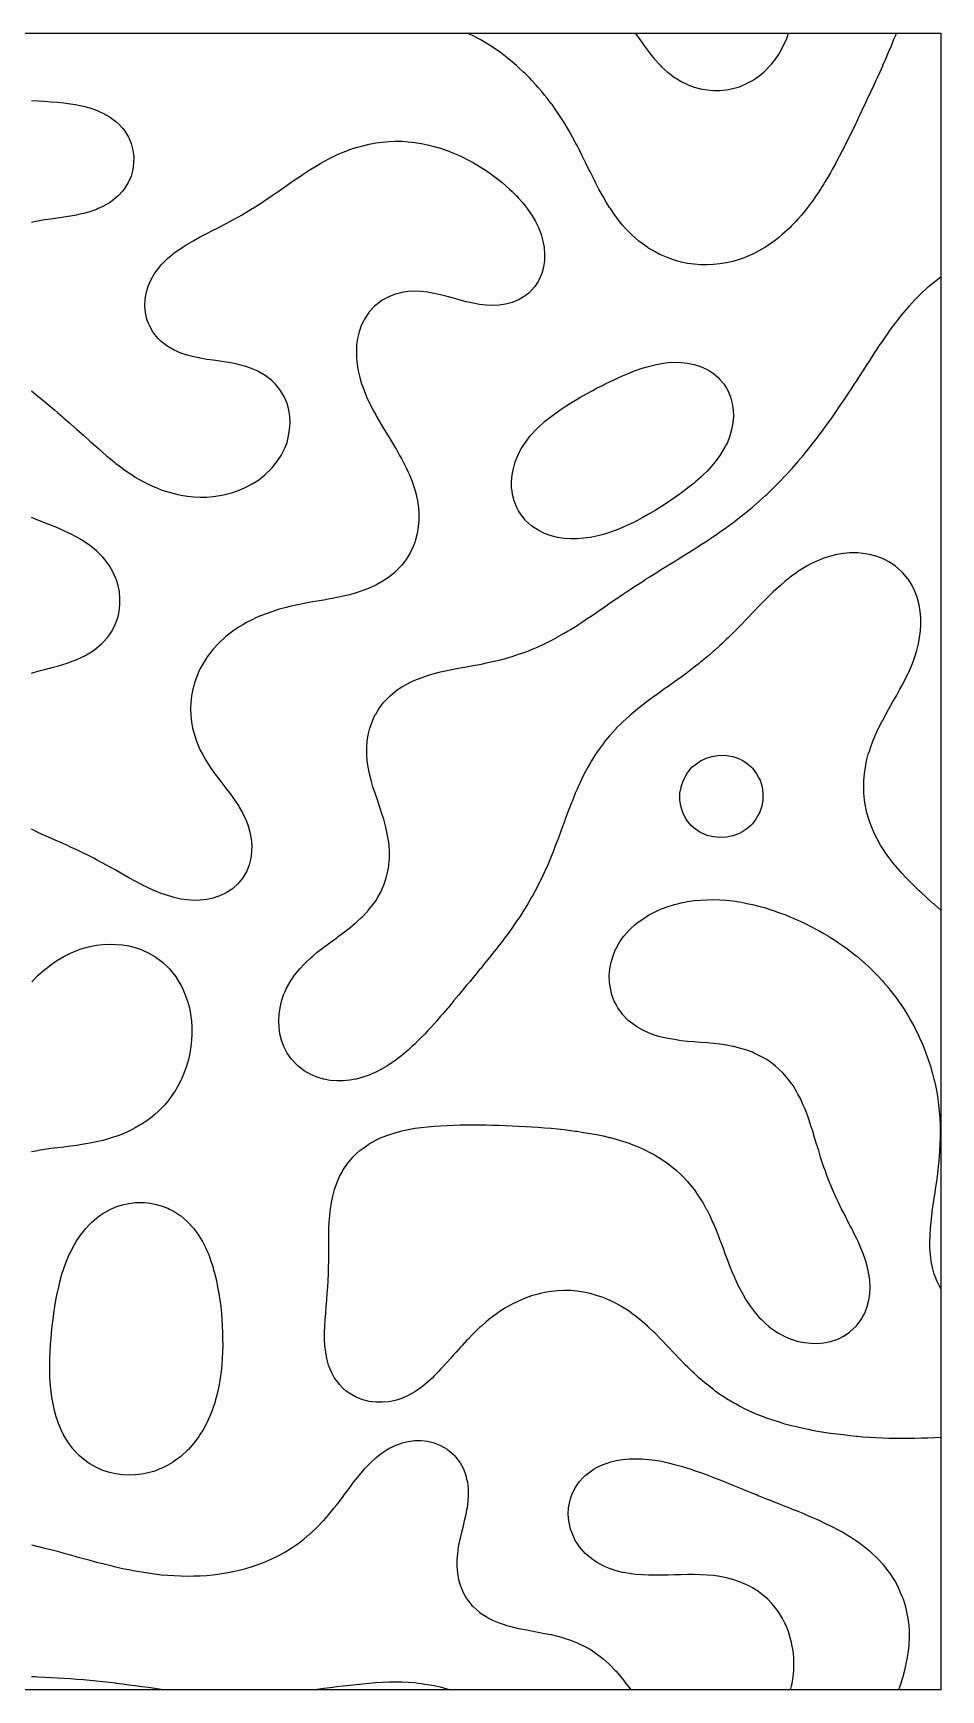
# Model space of a CAD drawing. Header units: metres. Extents: x 0 to 255, y 0 to 255.
# Drawn here: x 115.3 to 255, y 0 to 255 of the extents above; entities that cross this region are included whole.
import ezdxf

# ---------------------------------------------------------------- set-up
doc = ezdxf.new("R2010")
doc.units = ezdxf.units.M

msp = doc.modelspace()

# ---------------------------------------------------------------- linework, layer by layer
for points in [[(0, 0), (0, 255), (255, 255), (255, 0), (0, 0)], [(248.14, 255), (248, 254.65), (247.73, 254), (247.35, 253), (247, 252.2), (246.91, 252), (246.48, 251), (246.04, 250), (246, 249.91), (245.58, 249), (245.14, 248), (245, 247.72), (244.66, 247), (244.22, 246), (244, 245.56), (243.73, 245), (243.28, 244), (243, 243.43), (242.79, 243), (242.34, 242), (242, 241.32), (241.84, 241), (241.38, 240), (241, 239.25), (240.87, 239), (240.39, 238), (240, 237.24), (239.87, 237), (239.37, 236), (239, 235.32), (238.82, 235), (238.29, 234), (238, 233.52), (237.69, 233), (237.11, 232), (237, 231.83), (236.48, 231), (236, 230.28), (235.8, 230), (235.12, 229), (235, 228.85), (234.36, 228), (234, 227.55), (233.54, 227), (233, 226.38), (232.65, 226), (232, 225.32), (231.68, 225), (231, 224.36), (230.59, 224), (230, 223.5), (229.36, 223), (229, 222.73), (228, 222.07), (227.89, 222), (227, 221.48), (226.07, 221), (226, 220.96), (225, 220.53), (224, 220.18), (223.45, 220), (223, 219.85), (222, 219.62), (221, 219.47), (220, 219.37), (219, 219.33), (218, 219.35), (217, 219.42), (216, 219.56), (215, 219.75), (214.17, 220), (214, 220.05), (213, 220.4), (212, 220.81), (211.63, 221), (211, 221.33), (210, 221.92), (209.88, 222), (209, 222.62), (208.52, 223), (208, 223.44), (207.38, 224), (207, 224.38), (206.41, 225), (206, 225.46), (205.55, 226), (205, 226.72), (204.79, 227), (204.12, 228), (204, 228.18), (203.49, 229), (203, 229.83), (202.9, 230), (202.37, 231), (202, 231.69), (201.83, 232), (201.35, 233), (201, 233.68), (200.83, 234), (200.36, 235), (200, 235.71), (199.85, 236), (199.36, 237), (199, 237.68), (198.82, 238), (198.3, 239), (198, 239.53), (197.72, 240), (197.15, 241), (197, 241.22), (196.51, 242), (196, 242.76), (195.83, 243), (195.14, 244), (195, 244.18), (194.38, 245), (194, 245.47), (193.56, 246), (193, 246.65), (192.69, 247), (192, 247.75), (191.76, 248), (191, 248.77), (190.76, 249), (190, 249.71), (189.68, 250), (189, 250.59), (188.5, 251), (188, 251.4), (187.21, 252), (187, 252.16), (186, 252.83), (185.75, 253), (185, 253.47), (184.08, 254), (184, 254.05), (183, 254.56), (182.07, 255)], [(207.96, 255), (208, 254.94), (208.65, 254), (209, 253.51), (209.37, 253), (210, 252.15), (210.12, 252), (210.92, 251), (211, 250.91), (211.83, 250), (212, 249.83), (212.92, 249), (213, 248.93), (214, 248.19), (214.28, 248), (215, 247.56), (216, 247.08), (216.18, 247), (217, 246.68), (218, 246.43), (219, 246.26), (220, 246.18), (221, 246.19), (222, 246.29), (223, 246.48), (224, 246.76), (224.57, 247), (225, 247.19), (226, 247.7), (226.45, 248), (227, 248.39), (227.74, 249), (228, 249.24), (228.74, 250), (229, 250.3), (229.55, 251), (230, 251.67), (230.22, 252), (230.74, 253), (231, 253.54), (231.22, 254), (231.56, 255)], [(115, 244.64), (116, 244.58), (117, 244.51), (118, 244.45), (119, 244.37), (120, 244.28), (121, 244.14), (121.78, 244), (122, 243.96), (123, 243.74), (124, 243.48), (125, 243.15), (125.32, 243), (126, 242.69), (127, 242.14), (127.2, 242), (128, 241.4), (128.44, 241), (129, 240.39), (129.32, 240), (129.93, 239), (130, 238.86), (130.37, 238), (130.63, 237), (130.75, 236), (130.74, 235), (130.61, 234), (130.35, 233), (130, 232.22), (129.89, 232), (129.28, 231), (129, 230.66), (128.39, 230), (128, 229.64), (127.16, 229), (127, 228.89), (126, 228.33), (125.29, 228), (125, 227.87), (124, 227.52), (123, 227.25), (122, 227.01), (121.94, 227), (121, 226.81), (120, 226.65), (119, 226.52), (118, 226.39), (117, 226.25), (116, 226.07), (115.66, 226), (115, 225.86)], [(115, 199.93), (116, 199.13), (116.15, 199), (117, 198.3), (117.36, 198), (118, 197.47), (118.55, 197), (119, 196.62), (119.72, 196), (120, 195.76), (120.87, 195), (121, 194.88), (122, 194), (122, 194), (123, 193.11), (123.12, 193), (124, 192.21), (124.24, 192), (125, 191.32), (125.36, 191), (126, 190.44), (126.52, 190), (127, 189.59), (127.73, 189), (128, 188.78), (129, 188.03), (129.05, 188), (130, 187.34), (130.5, 187), (131, 186.67), (132, 186.11), (132.19, 186), (133, 185.57), (134, 185.13), (134.3, 185), (135, 184.71), (136, 184.39), (137, 184.12), (137.52, 184), (138, 183.88), (139, 183.72), (140, 183.62), (141, 183.59), (142, 183.6), (143, 183.68), (144, 183.82), (144.82, 184), (145, 184.04), (146, 184.32), (147, 184.65), (147.79, 185), (148, 185.1), (149, 185.61), (149.61, 186), (150, 186.27), (150.94, 187), (151, 187.05), (151.98, 188), (152, 188.02), (152.79, 189), (153, 189.3), (153.45, 190), (153.95, 191), (154, 191.12), (154.35, 192), (154.6, 193), (154.75, 194), (154.81, 195), (154.77, 196), (154.62, 197), (154.36, 198), (154, 198.85), (153.93, 199), (153.36, 200), (153, 200.47), (152.54, 201), (152, 201.53), (151.42, 202), (151, 202.31), (150, 202.88), (149.76, 203), (149, 203.35), (148, 203.68), (147, 203.96), (146.84, 204), (146, 204.2), (145, 204.37), (144, 204.51), (143, 204.64), (142, 204.78), (141, 204.96), (140.82, 205), (140, 205.18), (139, 205.43), (138, 205.74), (137.42, 206), (137, 206.2), (136, 206.75), (135.65, 207), (135, 207.52), (134.51, 208), (134, 208.6), (133.71, 209), (133.17, 210), (133, 210.42), (132.78, 211), (132.56, 212), (132.48, 213), (132.52, 214), (132.67, 215), (132.97, 216), (133, 216.06), (133.4, 217), (133.96, 218), (134, 218.05), (134.7, 219), (135, 219.34), (135.63, 220), (136, 220.35), (136.78, 221), (137, 221.17), (138, 221.87), (138.19, 222), (139, 222.51), (139.84, 223), (140, 223.1), (141, 223.63), (141.7, 224), (142, 224.17), (143, 224.66), (143.64, 225), (144, 225.2), (145, 225.7), (145.55, 226), (146, 226.26), (147, 226.79), (147.35, 227), (148, 227.39), (149, 227.99), (149.02, 228), (150, 228.61), (150.58, 229), (151, 229.28), (152, 229.94), (152.08, 230), (153, 230.63), (153.51, 231), (154, 231.35), (154.94, 232), (155, 232.04), (156, 232.72), (156.4, 233), (157, 233.41), (157.92, 234), (158, 234.05), (159, 234.65), (159.58, 235), (160, 235.25), (161, 235.75), (161.48, 236), (162, 236.26), (163, 236.67), (163.83, 237), (164, 237.07), (165, 237.4), (166, 237.66), (167, 237.9), (167.51, 238), (168, 238.1), (169, 238.24), (170, 238.32), (171, 238.36), (172, 238.35), (173, 238.29), (174, 238.18), (175, 238.02), (175.07, 238), (176, 237.8), (177, 237.56), (178, 237.29), (178.81, 237), (179, 236.93), (180, 236.54), (181, 236.12), (181.23, 236), (182, 235.61), (183, 235.09), (183.15, 235), (184, 234.49), (184.77, 234), (185, 233.84), (186, 233.16), (186.21, 233), (187, 232.39), (187.48, 232), (188, 231.55), (188.61, 231), (189, 230.63), (189.63, 230), (190, 229.6), (190.53, 229), (191, 228.43), (191.34, 228), (192, 227.03), (192.02, 227), (192.59, 226), (193, 225.17), (193.09, 225), (193.46, 224), (193.72, 223), (193.91, 222), (193.99, 221), (193.96, 220), (193.81, 219), (193.55, 218), (193.13, 217), (193, 216.78), (192.49, 216), (192, 215.43), (191.56, 215), (191, 214.55), (190.1, 214), (190, 213.94), (189, 213.53), (188, 213.28), (187, 213.13), (186, 213.08), (185, 213.13), (184, 213.25), (183, 213.42), (182, 213.63), (181, 213.9), (180.67, 214), (180, 214.2), (179, 214.47), (178, 214.71), (177, 214.94), (176.7, 215), (176, 215.14), (175, 215.25), (174, 215.28), (173, 215.23), (172, 215.08), (171.73, 215), (171, 214.8), (170, 214.43), (169.19, 214), (169, 213.88), (168, 213.15), (167.84, 213), (167, 212.09), (166.92, 212), (166.28, 211), (166, 210.46), (165.77, 210), (165.44, 209), (165.22, 208), (165.07, 207), (165.02, 206), (165.05, 205), (165.15, 204), (165.32, 203), (165.54, 202), (165.83, 201), (166, 200.55), (166.21, 200), (166.6, 199), (167, 198.16), (167.08, 198), (167.58, 197), (168, 196.24), (168.14, 196), (168.7, 195), (169, 194.51), (169.32, 194), (169.91, 193), (170, 192.86), (170.52, 192), (171, 191.21), (171.13, 191), (171.69, 190), (172, 189.45), (172.25, 189), (172.73, 188), (173, 187.44), (173.21, 187), (173.59, 186), (173.93, 185), (174, 184.78), (174.23, 184), (174.44, 183), (174.57, 182), (174.63, 181), (174.63, 180), (174.55, 179), (174.4, 178), (174.14, 177), (174, 176.62), (173.76, 176), (173.31, 175), (173, 174.49), (172.68, 174), (172, 173.1), (171.91, 173), (171, 172.07), (170.93, 172), (170, 171.26), (169.64, 171), (169, 170.58), (168, 170.03), (167.94, 170), (167, 169.57), (166, 169.2), (165.44, 169), (165, 168.85), (164, 168.57), (163, 168.35), (162, 168.14), (161.36, 168), (161, 167.92), (160, 167.73), (159, 167.57), (158, 167.41), (157, 167.23), (156, 167.01), (155.95, 167), (155, 166.78), (154, 166.54), (153, 166.28), (152.15, 166), (152, 165.95), (151, 165.59), (150, 165.2), (149.57, 165), (149, 164.72), (148, 164.22), (147.63, 164), (147, 163.61), (146.08, 163), (146, 162.94), (145, 162.17), (144.8, 162), (144, 161.27), (143.73, 161), (143, 160.2), (142.83, 160), (142.08, 159), (142, 158.88), (141.44, 158), (141, 157.19), (140.9, 157), (140.47, 156), (140.13, 155), (140, 154.56), (139.84, 154), (139.65, 153), (139.55, 152), (139.51, 151), (139.54, 150), (139.64, 149), (139.82, 148), (140, 147.35), (140.1, 147), (140.43, 146), (140.82, 145), (141, 144.66), (141.34, 144), (141.89, 143), (142, 142.84), (142.54, 142), (143, 141.35), (143.26, 141), (144, 140.01), (144.01, 140), (144.77, 139), (145, 138.71), (145.54, 138), (146, 137.37), (146.27, 137), (146.92, 136), (147, 135.87), (147.5, 135), (147.98, 134), (148, 133.96), (148.38, 133), (148.65, 132), (148.83, 131), (148.92, 130), (148.9, 129), (148.77, 128), (148.53, 127), (148.14, 126), (148, 125.76), (147.54, 125), (147, 124.31), (146.72, 124), (146, 123.36), (145.51, 123), (145, 122.67), (144, 122.21), (143.41, 122), (143, 121.85), (142, 121.64), (141, 121.54), (140, 121.52), (139, 121.58), (138, 121.72), (137, 121.94), (136.81, 122), (136, 122.25), (135, 122.57), (134, 122.98), (133.96, 123), (133, 123.44), (132, 123.93), (131.87, 124), (131, 124.46), (130.02, 125), (130, 125.01), (129, 125.57), (128.25, 126), (128, 126.15), (127, 126.69), (126.46, 127), (126, 127.26), (125, 127.78), (124.59, 128), (124, 128.31), (123, 128.79), (122.59, 129), (122, 129.29), (121, 129.73), (120.44, 130), (120, 130.21), (119, 130.63), (118.18, 131), (118, 131.09), (117, 131.52), (116, 131.97), (115.95, 132), (115, 132.46)], [(255, 120.02), (254, 120.88), (253.87, 121), (253, 121.77), (252.75, 122), (252, 122.69), (251.67, 123), (251, 123.64), (250.63, 124), (250, 124.63), (249.64, 125), (249, 125.69), (248.71, 126), (248, 126.83), (247.86, 127), (247.08, 128), (247, 128.11), (246.37, 129), (246, 129.57), (245.72, 130), (245.18, 131), (245, 131.33), (244.66, 132), (244.26, 133), (244, 133.71), (243.89, 134), (243.61, 135), (243.4, 136), (243.26, 137), (243.16, 138), (243.13, 139), (243.16, 140), (243.25, 141), (243.39, 142), (243.57, 143), (243.83, 144), (244, 144.5), (244.17, 145), (244.53, 146), (244.94, 147), (245, 147.11), (245.42, 148), (245.91, 149), (246, 149.16), (246.46, 150), (247, 150.98), (247.01, 151), (247.57, 152), (248, 152.74), (248.16, 153), (248.7, 154), (249, 154.55), (249.25, 155), (249.73, 156), (250, 156.54), (250.22, 157), (250.62, 158), (250.99, 159), (251, 159.02), (251.32, 160), (251.56, 161), (251.73, 162), (251.86, 163), (251.92, 164), (251.91, 165), (251.82, 166), (251.66, 167), (251.42, 168), (251.06, 169), (251, 169.11), (250.56, 170), (250, 170.9), (249.93, 171), (249.11, 172), (249, 172.11), (248, 172.98), (247.97, 173), (247, 173.64), (246.31, 174), (246, 174.16), (245, 174.52), (244, 174.76), (243, 174.93), (242.2, 175), (242, 175.02), (241, 175.01), (240.92, 175), (240, 174.91), (239, 174.74), (238, 174.51), (237, 174.21), (236.51, 174), (236, 173.78), (235, 173.33), (234.43, 173), (234, 172.75), (233, 172.13), (232.82, 172), (232, 171.4), (231.49, 171), (231, 170.6), (230.3, 170), (230, 169.73), (229.21, 169), (229, 168.8), (228.18, 168), (228, 167.82), (227.19, 167), (227, 166.8), (226.23, 166), (226, 165.76), (225.27, 165), (225, 164.72), (224.31, 164), (224, 163.68), (223.33, 163), (223, 162.67), (222.31, 162), (222, 161.7), (221.26, 161), (221, 160.75), (220.16, 160), (220, 159.85), (219, 159), (219, 159), (218, 158.18), (217.78, 158), (217, 157.39), (216.5, 157), (216, 156.61), (215.17, 156), (215, 155.87), (214, 155.16), (213.78, 155), (213, 154.44), (212.38, 154), (212, 153.72), (211, 153.01), (210.99, 153), (210, 152.28), (209.63, 152), (209, 151.51), (208.35, 151), (208, 150.71), (207.15, 150), (207, 149.86), (206.05, 149), (206, 148.96), (205.04, 148), (205, 147.96), (204.13, 147), (204, 146.86), (203.29, 146), (203, 145.63), (202.53, 145), (202, 144.24), (201.83, 144), (201.22, 143), (201, 142.64), (200.63, 142), (200.11, 141), (200, 140.78), (199.61, 140), (199.17, 139), (199, 138.64), (198.71, 138), (198.33, 137), (198, 136.19), (197.92, 136), (197.55, 135), (197.19, 134), (197, 133.51), (196.8, 133), (196.45, 132), (196.08, 131), (196, 130.8), (195.68, 130), (195.32, 129), (195, 128.25), (194.89, 128), (194.48, 127), (194.04, 126), (194, 125.92), (193.56, 125), (193.08, 124), (193, 123.85), (192.55, 123), (192.01, 122), (192, 121.99), (191.43, 121), (191, 120.31), (190.8, 120), (190.18, 119), (190, 118.74), (189.49, 118), (189, 117.3), (188.78, 117), (188.06, 116), (188, 115.92), (187.31, 115), (187, 114.61), (186.52, 114), (186, 113.34), (185.72, 113), (185, 112.1), (184.92, 112), (184.12, 111), (184, 110.86), (183.3, 110), (183, 109.64), (182.47, 109), (182, 108.44), (181.63, 108), (181, 107.23), (180.8, 107), (180, 106.03), (179.97, 106), (179.14, 105), (179, 104.83), (178.29, 104), (178, 103.67), (177.42, 103), (177, 102.53), (176.52, 102), (176, 101.44), (175.59, 101), (175, 100.39), (174.61, 100), (174, 99.4), (173.58, 99), (173, 98.48), (172.45, 98), (172, 97.62), (171.19, 97), (171, 96.85), (170, 96.19), (169.71, 96), (169, 95.58), (168, 95.07), (167.85, 95), (167, 94.62), (166, 94.3), (165, 94.02), (164.88, 94), (164, 93.82), (163, 93.73), (162, 93.72), (161, 93.8), (160, 94), (159.99, 94), (159, 94.3), (158, 94.69), (157.46, 95), (157, 95.28), (156.05, 96), (156, 96.05), (155.1, 97), (155, 97.12), (154.39, 98), (154, 98.73), (153.86, 99), (153.5, 100), (153.26, 101), (153.12, 102), (153.08, 103), (153.13, 104), (153.28, 105), (153.5, 106), (153.83, 107), (154, 107.38), (154.29, 108), (154.83, 109), (155, 109.26), (155.51, 110), (156, 110.62), (156.33, 111), (157, 111.72), (157.28, 112), (158, 112.67), (158.37, 113), (159, 113.52), (159.6, 114), (160, 114.31), (160.93, 115), (161, 115.05), (162, 115.77), (162.3, 116), (163, 116.52), (163.63, 117), (164, 117.3), (164.85, 118), (165, 118.13), (165.94, 119), (166, 119.05), (166.88, 120), (167, 120.14), (167.67, 121), (168, 121.47), (168.35, 122), (168.87, 123), (169, 123.27), (169.32, 124), (169.63, 125), (169.87, 126), (170, 126.76), (170.04, 127), (170.13, 128), (170.14, 129), (170.07, 130), (170, 130.48), (169.93, 131), (169.74, 132), (169.51, 133), (169.25, 134), (169, 134.75), (168.91, 135), (168.58, 136), (168.26, 137), (168, 137.72), (167.9, 138), (167.58, 139), (167.31, 140), (167.06, 141), (167, 141.25), (166.84, 142), (166.7, 143), (166.62, 144), (166.62, 145), (166.68, 146), (166.84, 147), (167, 147.62), (167.1, 148), (167.44, 149), (167.88, 150), (168, 150.2), (168.48, 151), (169, 151.7), (169.25, 152), (170, 152.8), (170.21, 153), (171, 153.66), (171.46, 154), (172, 154.36), (173, 154.92), (173.15, 155), (174, 155.41), (175, 155.79), (175.58, 156), (176, 156.15), (177, 156.44), (178, 156.67), (179, 156.9), (179.46, 157), (180, 157.12), (181, 157.31), (182, 157.48), (183, 157.65), (184, 157.84), (184.72, 158), (185, 158.06), (186, 158.29), (187, 158.51), (188, 158.76), (188.79, 159), (189, 159.07), (190, 159.39), (191, 159.72), (191.68, 160), (192, 160.14), (193, 160.55), (193.97, 161), (194, 161.02), (195, 161.51), (195.9, 162), (196, 162.06), (197, 162.62), (197.63, 163), (198, 163.23), (199, 163.84), (199.23, 164), (200, 164.51), (200.73, 165), (201, 165.18), (202, 165.85), (202.21, 166), (203, 166.54), (203.66, 167), (204, 167.24), (205, 167.91), (205.13, 168), (206, 168.59), (206.6, 169), (207, 169.27), (208, 169.92), (208.12, 170), (209, 170.57), (209.66, 171), (210, 171.22), (211, 171.83), (211.26, 172), (212, 172.47), (212.86, 173), (213, 173.09), (214, 173.7), (214.48, 174), (215, 174.33), (216, 174.94), (216.09, 175), (217, 175.57), (217.66, 176), (218, 176.22), (219, 176.86), (219.21, 177), (220, 177.53), (220.68, 178), (221, 178.23), (222, 178.92), (222.1, 179), (223, 179.65), (223.45, 180), (224, 180.43), (224.72, 181), (225, 181.23), (225.94, 182), (226, 182.05), (227, 182.91), (227.1, 183), (228, 183.82), (228.2, 184), (229, 184.77), (229.24, 185), (230, 185.76), (230.23, 186), (231, 186.81), (231.18, 187), (232, 187.9), (232.09, 188), (232.96, 189), (233, 189.05), (233.8, 190), (234, 190.24), (234.61, 191), (235, 191.48), (235.41, 192), (236, 192.77), (236.18, 193), (236.91, 194), (237, 194.11), (237.64, 195), (238, 195.5), (238.36, 196), (239, 196.92), (239.06, 197), (239.72, 198), (240, 198.4), (240.41, 199), (241, 199.9), (241.07, 200), (241.71, 201), (242, 201.43), (242.37, 202), (243, 202.98), (243.02, 203), (243.65, 204), (244, 204.52), (244.32, 205), (244.96, 206), (245, 206.05), (245.63, 207), (246, 207.54), (246.32, 208), (247, 208.98), (247.01, 209), (247.73, 210), (248, 210.35), (248.49, 211), (249, 211.64), (249.3, 212), (250, 212.84), (250.14, 213), (251, 213.96), (251.04, 214), (252, 214.98), (252.02, 215), (253, 215.91), (253.11, 216), (254, 216.74), (254.33, 217), (255, 217.5)], [(194, 177.98), (193.96, 178), (193, 178.48), (192.21, 179), (192, 179.16), (191.08, 180), (191, 180.09), (190.3, 181), (190, 181.48), (189.71, 182), (189.34, 183), (189.08, 184), (189, 184.54), (188.93, 185), (188.91, 186), (189, 186.97), (189, 187), (189.2, 188), (189.48, 189), (189.87, 190), (190, 190.24), (190.4, 191), (191, 191.95), (191.04, 192), (191.8, 193), (192, 193.23), (192.71, 194), (193, 194.29), (193.77, 195), (194, 195.2), (195, 196), (195, 196), (196, 196.73), (196.38, 197), (197, 197.42), (197.91, 198), (198, 198.06), (199, 198.65), (199.59, 199), (200, 199.24), (201, 199.78), (201.4, 200), (202, 200.33), (203, 200.83), (203.33, 201), (204, 201.34), (205, 201.8), (205.43, 202), (206, 202.27), (207, 202.67), (207.83, 203), (208, 203.07), (209, 203.41), (210, 203.69), (211, 203.95), (211.24, 204), (212, 204.16), (213, 204.29), (214, 204.35), (215, 204.33), (216, 204.22), (217, 204), (217.01, 204), (218, 203.68), (219, 203.25), (219.4, 203), (220, 202.6), (220.7, 202), (221, 201.7), (221.58, 201), (222, 200.36), (222.21, 200), (222.62, 199), (222.89, 198), (223, 197.29), (223.05, 197), (223.08, 196), (223, 195.13), (222.99, 195), (222.79, 194), (222.52, 193), (222.13, 192), (222, 191.75), (221.61, 191), (221, 190.01), (220.99, 190), (220.26, 189), (220, 188.69), (219.39, 188), (219, 187.59), (218.4, 187), (218, 186.62), (217.3, 186), (217, 185.75), (216.07, 185), (216, 184.94), (215, 184.2), (214.73, 184), (214, 183.48), (213.3, 183), (213, 182.79), (212, 182.16), (211.75, 182), (211, 181.53), (210.1, 181), (210, 180.94), (209, 180.39), (208.28, 180), (208, 179.84), (207, 179.37), (206.2, 179), (206, 178.9), (205, 178.5), (204, 178.15), (203.55, 178), (203, 177.82), (202, 177.57), (201, 177.38), (200, 177.25), (199, 177.17), (198, 177.17), (197, 177.24), (196, 177.38), (195, 177.61), (194, 177.98)], [(115, 156.51), (116, 156.78), (116.79, 157), (117, 157.06), (118, 157.33), (119, 157.58), (120, 157.87), (120.36, 158), (121, 158.23), (122, 158.59), (122.88, 159), (123, 159.06), (124, 159.61), (124.57, 160), (125, 160.32), (125.8, 161), (126, 161.2), (126.71, 162), (127, 162.39), (127.41, 163), (127.9, 164), (128, 164.23), (128.29, 165), (128.51, 166), (128.62, 167), (128.63, 168), (128.55, 169), (128.36, 170), (128.03, 171), (128, 171.07), (127.59, 172), (127.01, 173), (127, 173.02), (126.28, 174), (126, 174.32), (125.35, 175), (125, 175.32), (124.18, 176), (124, 176.14), (123, 176.82), (122.71, 177), (122, 177.42), (121, 177.94), (120.88, 178), (120, 178.42), (119, 178.84), (118.64, 179), (118, 179.27), (117, 179.65), (116.12, 180), (116, 180.05), (115, 180.45)], [(218, 131.94), (217.9, 132), (217, 132.62), (216.59, 133), (216, 133.7), (215.78, 134), (215.29, 135), (215, 135.91), (214.97, 136), (214.82, 137), (214.83, 138), (215, 138.91), (215.02, 139), (215.36, 140), (215.87, 141), (216, 141.17), (216.69, 142), (217, 142.29), (218, 143), (218, 143), (219, 143.47), (220, 143.73), (221, 143.85), (222, 143.83), (223, 143.65), (224, 143.32), (224.57, 143), (225, 142.73), (225.86, 142), (226, 141.85), (226.64, 141), (227, 140.34), (227.17, 140), (227.47, 139), (227.6, 138), (227.58, 137), (227.43, 136), (227.09, 135), (227, 134.83), (226.54, 134), (226, 133.31), (225.7, 133), (225, 132.41), (224.35, 132), (224, 131.8), (223, 131.44), (222, 131.24), (221, 131.19), (220, 131.28), (219, 131.51), (218, 131.94)], [(255, 38.82), (254, 38.78), (253, 38.74), (252, 38.72), (251, 38.7), (250, 38.69), (249, 38.69), (248, 38.69), (247, 38.71), (246, 38.75), (245, 38.79), (244, 38.85), (243, 38.92), (242.19, 39), (242, 39.02), (241, 39.12), (240, 39.24), (239, 39.35), (238, 39.48), (237, 39.62), (236, 39.78), (235, 39.98), (234.91, 40), (234, 40.2), (233, 40.42), (232, 40.65), (231, 40.92), (230.74, 41), (230, 41.23), (229, 41.54), (228, 41.88), (227.72, 42), (227, 42.29), (226, 42.69), (225.35, 43), (225, 43.17), (224, 43.66), (223.39, 44), (223, 44.23), (222, 44.81), (221.72, 45), (221, 45.48), (220.28, 46), (220, 46.21), (219, 46.98), (218.98, 47), (218, 47.82), (217.8, 48), (217, 48.73), (216.72, 49), (216, 49.7), (215.7, 50), (215, 50.72), (214.72, 51), (214, 51.76), (213.77, 52), (213, 52.82), (212.83, 53), (212, 53.87), (211.87, 54), (211, 54.88), (210.88, 55), (210, 55.83), (209.82, 56), (209, 56.72), (208.67, 57), (208, 57.54), (207.38, 58), (207, 58.28), (206, 58.91), (205.86, 59), (205, 59.49), (204, 59.97), (203.94, 60), (203, 60.4), (202, 60.72), (201.03, 61), (201, 61.01), (200, 61.23), (199, 61.37), (198, 61.45), (197, 61.47), (196, 61.43), (195, 61.33), (194, 61.17), (193.33, 61), (193, 60.91), (192, 60.63), (191, 60.29), (190.34, 60), (190, 59.84), (189, 59.37), (188.35, 59), (188, 58.79), (187, 58.17), (186.77, 58), (186, 57.44), (185.44, 57), (185, 56.63), (184.27, 56), (184, 55.75), (183.21, 55), (183, 54.8), (182.22, 54), (182, 53.77), (181.29, 53), (181, 52.68), (180.39, 52), (180, 51.56), (179.5, 51), (179, 50.44), (178.61, 50), (178, 49.34), (177.68, 49), (177, 48.31), (176.68, 48), (176, 47.38), (175.55, 47), (175, 46.56), (174.2, 46), (174, 45.86), (173, 45.32), (172.31, 45), (172, 44.86), (171, 44.54), (170, 44.35), (169, 44.27), (168, 44.28), (167, 44.4), (166, 44.64), (165.1, 45), (165, 45.04), (164, 45.6), (163.47, 46), (163, 46.41), (162.43, 47), (162, 47.55), (161.68, 48), (161.16, 49), (161, 49.37), (160.75, 50), (160.48, 51), (160.3, 52), (160.19, 53), (160.14, 54), (160.13, 55), (160.17, 56), (160.23, 57), (160.31, 58), (160.39, 59), (160.47, 60), (160.55, 61), (160.62, 62), (160.67, 63), (160.72, 64), (160.75, 65), (160.77, 66), (160.77, 67), (160.77, 68), (160.77, 69), (160.78, 70), (160.8, 71), (160.84, 72), (160.92, 73), (161, 73.7), (161.04, 74), (161.2, 75), (161.39, 76), (161.64, 77), (162, 78), (162, 78.01), (162.44, 79), (162.97, 80), (163, 80.04), (163.64, 81), (164, 81.44), (164.5, 82), (165, 82.5), (165.56, 83), (166, 83.35), (166.95, 84), (167, 84.04), (168, 84.59), (168.86, 85), (169, 85.07), (170, 85.45), (171, 85.75), (171.88, 86), (172, 86.04), (173, 86.27), (174, 86.43), (175, 86.57), (176, 86.68), (177, 86.76), (178, 86.84), (179, 86.89), (180, 86.94), (181, 86.97), (182, 86.98), (183, 86.98), (184, 86.98), (185, 86.96), (186, 86.93), (187, 86.9), (188, 86.86), (189, 86.82), (190, 86.76), (191, 86.71), (192, 86.65), (193, 86.59), (194, 86.52), (195, 86.44), (196, 86.35), (197, 86.24), (198, 86.12), (198.78, 86), (199, 85.97), (200, 85.81), (201, 85.64), (202, 85.47), (203, 85.27), (204, 85.02), (204.07, 85), (205, 84.74), (206, 84.46), (207, 84.13), (207.32, 84), (208, 83.73), (209, 83.33), (209.66, 83), (210, 82.83), (211, 82.3), (211.49, 82), (212, 81.67), (212.98, 81), (213, 80.98), (214, 80.2), (214.23, 80), (215, 79.29), (215.29, 79), (216, 78.23), (216.21, 78), (217, 77), (217, 77), (217.7, 76), (218, 75.54), (218.34, 75), (218.89, 74), (219, 73.81), (219.41, 73), (219.86, 72), (220, 71.71), (220.32, 71), (220.7, 70), (221, 69.24), (221.1, 69), (221.47, 68), (221.82, 67), (222, 66.56), (222.22, 66), (222.59, 65), (223, 64.01), (223.01, 64), (223.45, 63), (223.91, 62), (224, 61.84), (224.45, 61), (225, 60.05), (225.03, 60), (225.69, 59), (226, 58.59), (226.47, 58), (227, 57.39), (227.37, 57), (228, 56.4), (228.47, 56), (229, 55.58), (229.86, 55), (230, 54.91), (231, 54.39), (231.9, 54), (232, 53.96), (233, 53.64), (234, 53.44), (235, 53.34), (236, 53.33), (237, 53.42), (238, 53.61), (239, 53.94), (239.13, 54), (240, 54.43), (240.87, 55), (241, 55.1), (241.97, 56), (242, 56.03), (242.72, 57), (243, 57.47), (243.29, 58), (243.66, 59), (243.91, 60), (244, 60.57), (244.07, 61), (244.12, 62), (244.07, 63), (244, 63.44), (243.92, 64), (243.71, 65), (243.45, 66), (243.11, 67), (243, 67.26), (242.69, 68), (242.27, 69), (242, 69.54), (241.77, 70), (241.28, 71), (241, 71.53), (240.75, 72), (240.25, 73), (240, 73.47), (239.72, 74), (239.25, 75), (239, 75.51), (238.76, 76), (238.34, 77), (238, 77.78), (237.9, 78), (237.52, 79), (237.17, 80), (237, 80.45), (236.8, 81), (236.49, 82), (236.19, 83), (236, 83.58), (235.86, 84), (235.57, 85), (235.28, 86), (235, 86.84), (234.94, 87), (234.61, 88), (234.26, 89), (234, 89.6), (233.82, 90), (233.38, 91), (233, 91.71), (232.83, 92), (232.24, 93), (232, 93.33), (231.5, 94), (231, 94.59), (230.63, 95), (230, 95.61), (229.55, 96), (229, 96.44), (228.19, 97), (228, 97.13), (227, 97.66), (226.28, 98), (226, 98.13), (225, 98.49), (224, 98.78), (223.11, 99), (223, 99.03), (222, 99.23), (221, 99.37), (220, 99.48), (219, 99.57), (218, 99.64), (217, 99.72), (216, 99.81), (215, 99.92), (214.5, 100), (214, 100.08), (213, 100.26), (212, 100.47), (211, 100.74), (210.33, 101), (210, 101.13), (209, 101.59), (208.3, 102), (208, 102.19), (207, 102.95), (206.94, 103), (206, 103.97), (205.98, 104), (205.28, 105), (205, 105.48), (204.73, 106), (204.37, 107), (204.13, 108), (204, 108.9), (203.99, 109), (203.96, 110), (204, 110.43), (204.05, 111), (204.25, 112), (204.53, 113), (204.94, 114), (205, 114.1), (205.5, 115), (206, 115.73), (206.21, 116), (207, 116.91), (207.08, 117), (208, 117.84), (208.2, 118), (209, 118.59), (209.62, 119), (210, 119.24), (211, 119.75), (211.54, 120), (212, 120.21), (213, 120.57), (214, 120.87), (214.47, 121), (215, 121.15), (216, 121.34), (217, 121.48), (218, 121.57), (219, 121.62), (220, 121.63), (221, 121.6), (222, 121.53), (223, 121.43), (224, 121.29), (225, 121.1), (225.41, 121), (226, 120.86), (227, 120.61), (228, 120.35), (229, 120.02), (229.06, 120), (230, 119.67), (231, 119.32), (231.76, 119), (232, 118.89), (233, 118.47), (234, 118.01), (234.01, 118), (235, 117.51), (235.96, 117), (236, 116.98), (237, 116.42), (237.69, 116), (238, 115.8), (239, 115.18), (239.26, 115), (240, 114.48), (240.66, 114), (241, 113.74), (241.95, 113), (242, 112.96), (243, 112.12), (243.13, 112), (244, 111.2), (244.21, 111), (245, 110.21), (245.2, 110), (246, 109.14), (246.12, 109), (246.97, 108), (247, 107.96), (247.75, 107), (248, 106.67), (248.49, 106), (249, 105.26), (249.18, 105), (249.79, 104), (250, 103.66), (250.39, 103), (250.92, 102), (251, 101.85), (251.43, 101), (251.88, 100), (252, 99.74), (252.33, 99), (252.69, 98), (253, 97.18), (253.07, 97), (253.39, 96), (253.66, 95), (253.92, 94), (254, 93.69), (254.17, 93), (254.36, 92), (254.51, 91), (254.64, 90), (254.74, 89), (254.82, 88), (254.87, 87), (254.89, 86), (254.89, 85), (254.86, 84), (254.81, 83), (254.73, 82), (254.65, 81), (254.54, 80), (254.43, 79), (254.29, 78), (254.14, 77), (254, 76.15), (253.97, 76), (253.81, 75), (253.66, 74), (253.54, 73), (253.43, 72), (253.34, 71), (253.28, 70), (253.25, 69), (253.27, 68), (253.33, 67), (253.45, 66), (253.64, 65), (253.93, 64), (254, 63.83), (254.34, 63), (254.84, 62), (255, 61.75)], [(115.05, 109), (116, 109.94), (116.06, 110), (117, 110.83), (117.21, 111), (118, 111.61), (118.54, 112), (119, 112.31), (120, 112.89), (120.2, 113), (121, 113.41), (122, 113.81), (122.52, 114), (123, 114.17), (124, 114.43), (125, 114.61), (126, 114.72), (127, 114.77), (128, 114.75), (129, 114.66), (130, 114.5), (131, 114.26), (131.72, 114), (132, 113.89), (133, 113.45), (133.79, 113), (134, 112.87), (135, 112.16), (135.19, 112), (136, 111.25), (136.24, 111), (137, 110.08), (137.06, 110), (137.71, 109), (138, 108.49), (138.27, 108), (138.68, 107), (139, 106.11), (139.04, 106), (139.32, 105), (139.5, 104), (139.63, 103), (139.69, 102), (139.7, 101), (139.66, 100), (139.56, 99), (139.41, 98), (139.2, 97), (139, 96.36), (138.89, 96), (138.54, 95), (138.12, 94), (138, 93.77), (137.6, 93), (137.01, 92), (137, 91.99), (136.31, 91), (136, 90.62), (135.47, 90), (135, 89.5), (134.49, 89), (134, 88.55), (133.32, 88), (133, 87.75), (132, 87.08), (131.87, 87), (131, 86.49), (130.03, 86), (130, 85.98), (129, 85.55), (128, 85.19), (127.44, 85), (127, 84.85), (126, 84.58), (125, 84.37), (124, 84.17), (123.1, 84), (123, 83.98), (122, 83.81), (121, 83.67), (120, 83.55), (119, 83.43), (118, 83.31), (117, 83.17), (116.06, 83), (116, 82.99), (115, 82.8)], [(126, 33.78), (125.5, 34), (125, 34.24), (124, 34.78), (123.68, 35), (123, 35.51), (122.43, 36), (122, 36.42), (121.47, 37), (121, 37.59), (120.69, 38), (120.09, 39), (120, 39.15), (119.57, 40), (119.17, 41), (119, 41.45), (118.8, 42), (118.54, 43), (118.33, 44), (118.17, 45), (118.03, 46), (118, 46.25), (117.92, 47), (117.86, 48), (117.82, 49), (117.82, 50), (117.84, 51), (117.88, 52), (117.94, 53), (118, 53.78), (118.02, 54), (118.12, 55), (118.22, 56), (118.33, 57), (118.46, 58), (118.6, 59), (118.76, 60), (118.97, 61), (119, 61.14), (119.2, 62), (119.44, 63), (119.71, 64), (120, 64.86), (120.05, 65), (120.42, 66), (120.83, 67), (121, 67.34), (121.34, 68), (121.89, 69), (122, 69.17), (122.56, 70), (123, 70.57), (123.36, 71), (124, 71.69), (124.32, 72), (125, 72.59), (125.55, 73), (126, 73.32), (127, 73.88), (127.25, 74), (128, 74.34), (129, 74.65), (130, 74.87), (130.99, 75), (131, 75), (132, 75.03), (132.42, 75), (133, 74.96), (134, 74.78), (135, 74.52), (136, 74.14), (136.27, 74), (137, 73.61), (137.92, 73), (138, 72.94), (139, 72.09), (139.1, 72), (140, 71), (140, 71), (140.72, 70), (141, 69.57), (141.34, 69), (141.84, 68), (142, 67.65), (142.29, 67), (142.64, 66), (142.96, 65), (143, 64.88), (143.25, 64), (143.48, 63), (143.66, 62), (143.83, 61), (144, 60), (144, 59.97), (144.14, 59), (144.24, 58), (144.32, 57), (144.38, 56), (144.42, 55), (144.44, 54), (144.45, 53), (144.43, 52), (144.38, 51), (144.32, 50), (144.22, 49), (144.07, 48), (144, 47.61), (143.89, 47), (143.68, 46), (143.45, 45), (143.17, 44), (143, 43.53), (142.81, 43), (142.42, 42), (142, 41.1), (141.95, 41), (141.42, 40), (141, 39.34), (140.77, 39), (140.05, 38), (140, 37.95), (139.16, 37), (139, 36.83), (138.09, 36), (138, 35.93), (137, 35.19), (136.71, 35), (136, 34.57), (135, 34.09), (134.79, 34), (134, 33.68), (133, 33.41), (132, 33.22), (131, 33.09), (130, 33.06), (129, 33.11), (128, 33.25), (127, 33.47), (126, 33.78)], [(115, 22.31), (116, 22.09), (116.32, 22), (117, 21.82), (118, 21.58), (119, 21.33), (120, 21.06), (120.19, 21), (121, 20.76), (122, 20.5), (123, 20.24), (123.82, 20), (124, 19.95), (125, 19.67), (126, 19.43), (127, 19.19), (127.75, 19), (128, 18.93), (129, 18.7), (130, 18.51), (131, 18.33), (132, 18.16), (132.93, 18), (133, 17.99), (134, 17.84), (135, 17.72), (136, 17.64), (137, 17.58), (138, 17.54), (139, 17.52), (140, 17.53), (141, 17.56), (142, 17.62), (143, 17.71), (144, 17.84), (144.95, 18), (145, 18.01), (146, 18.21), (147, 18.43), (148, 18.67), (149, 18.98), (149.05, 19), (150, 19.34), (151, 19.71), (151.65, 20), (152, 20.17), (153, 20.64), (153.65, 21), (154, 21.21), (155, 21.8), (155.29, 22), (156, 22.49), (156.67, 23), (157, 23.26), (157.88, 24), (158, 24.11), (158.95, 25), (159, 25.05), (159.92, 26), (160, 26.09), (160.8, 27), (161, 27.23), (161.63, 28), (162, 28.47), (162.42, 29), (163, 29.77), (163.17, 30), (163.9, 31), (164, 31.13), (164.66, 32), (165, 32.44), (165.45, 33), (166, 33.66), (166.3, 34), (167, 34.75), (167.25, 35), (168, 35.7), (168.36, 36), (169, 36.49), (169.78, 37), (170, 37.14), (171, 37.62), (172, 37.99), (172.05, 38), (173, 38.25), (174, 38.36), (175, 38.37), (176, 38.26), (176.99, 38), (177, 38), (178, 37.6), (179, 37.04), (179.05, 37), (180, 36.21), (180.2, 36), (180.97, 35), (181, 34.95), (181.5, 34), (181.86, 33), (182, 32.45), (182.11, 32), (182.24, 31), (182.26, 30), (182.2, 29), (182.06, 28), (182, 27.7), (181.86, 27), (181.64, 26), (181.41, 25), (181.17, 24), (181, 23.32), (180.92, 23), (180.72, 22), (180.58, 21), (180.5, 20), (180.5, 19), (180.57, 18), (180.74, 17), (181, 16.14), (181.04, 16), (181.46, 15), (182, 14.06), (182.04, 14), (182.82, 13), (183, 12.81), (183.91, 12), (184, 11.93), (185, 11.27), (185.47, 11), (186, 10.72), (187, 10.32), (187.92, 10), (188, 9.97), (189, 9.68), (190, 9.47), (191, 9.28), (192, 9.09), (192.43, 9), (193, 8.88), (194, 8.69), (195, 8.5), (196, 8.27), (196.91, 8), (197, 7.97), (198, 7.63), (199, 7.26), (199.54, 7), (200, 6.77), (201, 6.24), (201.36, 6), (202, 5.57), (202.75, 5), (203, 4.8), (203.9, 4), (204, 3.91), (204.88, 3), (205, 2.87), (205.74, 2), (206, 1.68), (206.52, 1), (207, 0.36), (207.27, 0)], [(231.85, 0), (232, 0.63), (232.09, 1), (232.26, 2), (232.35, 3), (232.38, 4), (232.35, 5), (232.25, 6), (232.08, 7), (232, 7.31), (231.82, 8), (231.52, 9), (231.13, 10), (231, 10.26), (230.62, 11), (230.01, 12), (230, 12.01), (229.25, 13), (229, 13.28), (228.3, 14), (228, 14.28), (227.09, 15), (227, 15.07), (226, 15.69), (225.44, 16), (225, 16.24), (224, 16.64), (223, 16.98), (222.93, 17), (222, 17.26), (221, 17.45), (220, 17.58), (219, 17.67), (218, 17.73), (217, 17.75), (216, 17.75), (215, 17.73), (214, 17.7), (213, 17.67), (212, 17.64), (211, 17.63), (210, 17.64), (209, 17.68), (208, 17.76), (207, 17.89), (206.45, 18), (206, 18.09), (205, 18.34), (204, 18.66), (203.21, 19), (203, 19.1), (202, 19.63), (201.47, 20), (201, 20.35), (200.27, 21), (200, 21.28), (199.39, 22), (199, 22.56), (198.72, 23), (198.27, 24), (198, 24.76), (197.92, 25), (197.71, 26), (197.64, 27), (197.68, 28), (197.86, 29), (198, 29.42), (198.2, 30), (198.65, 31), (199, 31.54), (199.34, 32), (200, 32.74), (200.27, 33), (201, 33.58), (201.63, 34), (202, 34.22), (203, 34.67), (203.92, 35), (204, 35.03), (205, 35.29), (206, 35.45), (207, 35.54), (208, 35.57), (209, 35.54), (210, 35.47), (211, 35.35), (212, 35.18), (212.8, 35), (213, 34.95), (214, 34.7), (215, 34.44), (216, 34.14), (216.39, 34), (217, 33.78), (218, 33.45), (219, 33.09), (219.21, 33), (220, 32.69), (221, 32.32), (221.77, 32), (222, 31.9), (223, 31.5), (224, 31.11), (224.24, 31), (225, 30.68), (226, 30.3), (226.7, 30), (227, 29.87), (228, 29.48), (229, 29.09), (229.21, 29), (230, 28.67), (231, 28.29), (231.71, 28), (232, 27.87), (233, 27.48), (234, 27.07), (234.15, 27), (235, 26.63), (236, 26.21), (236.44, 26), (237, 25.73), (238, 25.27), (238.5, 25), (239, 24.73), (240, 24.2), (240.32, 24), (241, 23.58), (241.89, 23), (242, 22.92), (243, 22.21), (243.26, 22), (244, 21.39), (244.43, 21), (245, 20.46), (245.45, 20), (246, 19.4), (246.34, 19), (247, 18.13), (247.1, 18), (247.74, 17), (248, 16.56), (248.31, 16), (248.76, 15), (249, 14.44), (249.18, 14), (249.49, 13), (249.72, 12), (249.91, 11), (250, 10.32), (250.05, 10), (250.12, 9), (250.13, 8), (250.07, 7), (250, 6.32), (249.96, 6), (249.81, 5), (249.63, 4), (249.41, 3), (249.15, 2), (249, 1.55), (248.82, 1), (248.5, 0)], [(135.54, 0), (135, 0.08), (134, 0.22), (133, 0.35), (132, 0.48), (131, 0.6), (130, 0.73), (129, 0.86), (128.04, 1), (128, 1.01), (127, 1.14), (126, 1.26), (125, 1.36), (124, 1.45), (123, 1.53), (122, 1.61), (121, 1.68), (120, 1.74), (119, 1.8), (118, 1.86), (117, 1.92), (116, 1.97), (115.56, 2), (115, 2.03)], [(179.39, 0), (179, 0.13), (178, 0.4), (177, 0.61), (176, 0.79), (175, 0.94), (174.5, 1), (174, 1.06), (173, 1.15), (172, 1.19), (171, 1.21), (170, 1.19), (169, 1.15), (168, 1.09), (167, 1), (167, 1), (166, 0.9), (165, 0.79), (164, 0.67), (163, 0.56), (162, 0.45), (161, 0.33), (160, 0.2), (159, 0.06), (158.59, 0)]]:
    msp.add_lwpolyline(points)

doc.saveas('drawing.dxf')
